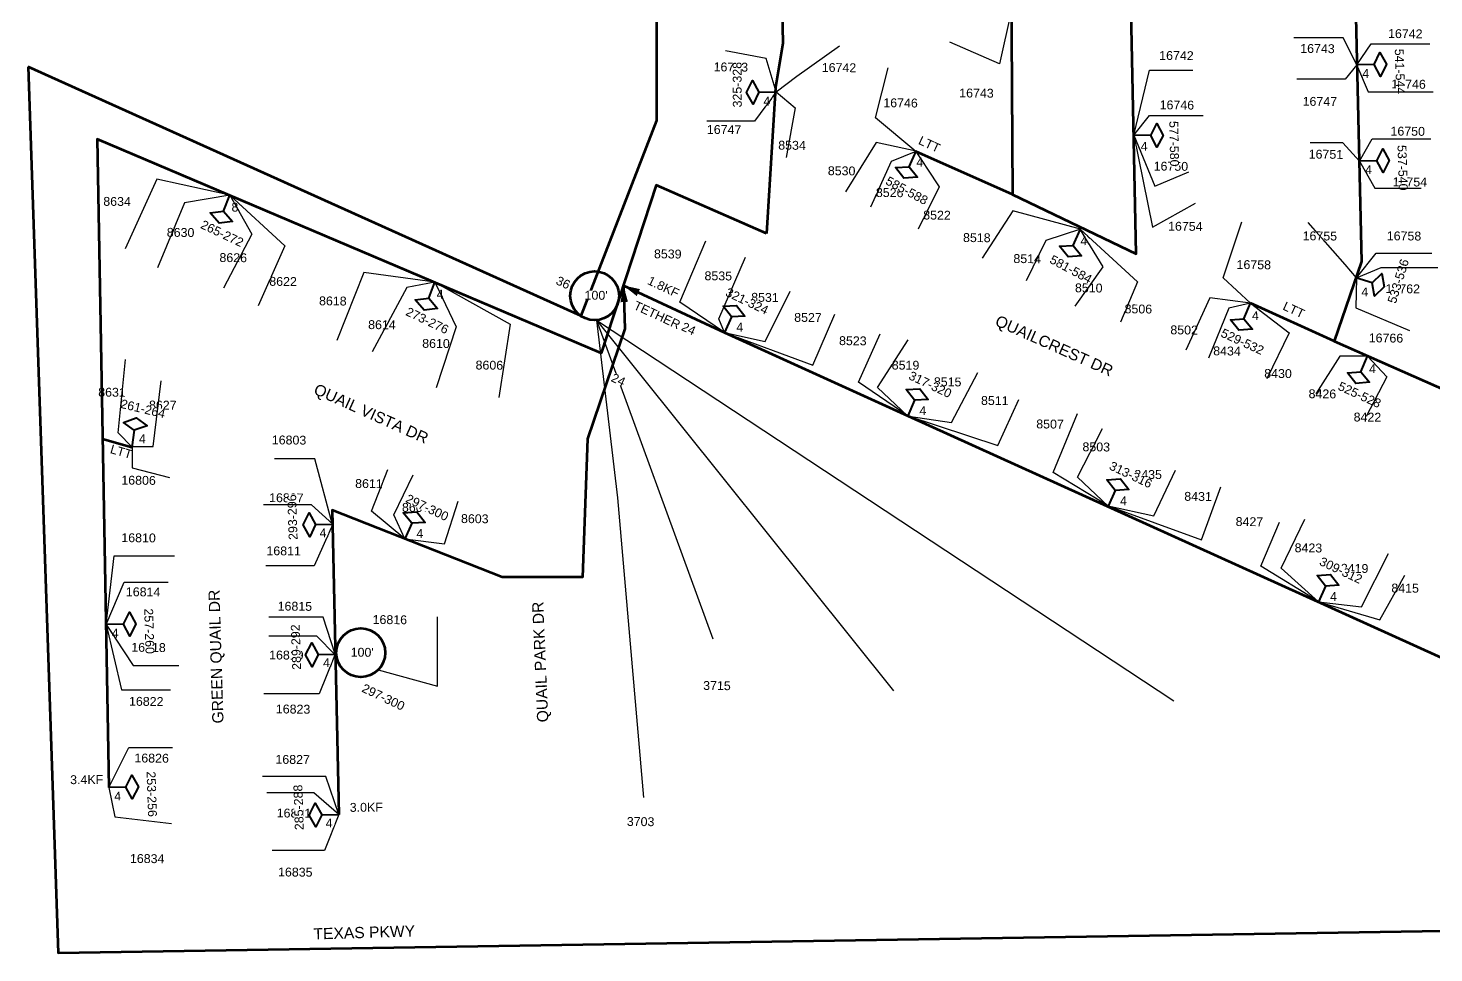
# Model space of a CAD drawing. Header units: millimetres. Extents: x -41032736 to 811436, y 699275 to 12282705.
# Drawn here: x 473629 to 475295, y 743918 to 745014 of the extents above; entities that cross this region are included whole.
import ezdxf
from ezdxf.enums import TextEntityAlignment as Align

# ---------------------------------------------------------------- set-up
doc = ezdxf.new("R2010")
doc.units = ezdxf.units.MM
doc.header["$MEASUREMENT"] = 0
doc.linetypes.add('DASHED', pattern=[1.8, 1.2, -0.6])
doc.layers.get('0').update_dxf_attribs({"linetype": 'CONTINUOUS'})
for name, color, linetype in [('A-Boundary', 1, 'CONTINUOUS'), ('A-StreetName', 104, 'CONTINUOUS'), ('ADDRESS', 7, 'CONTINUOUS'), ('Road', 8, 'CONTINUOUS')]:
    doc.layers.add(name, color=color, linetype=linetype)
for name, color, linetype, lineweight in [('A-Drop', 4, 'DASHED', 30), ('BURIED CABLE', 80, 'CONTINUOUS', 40), ('PP B FST', 3, 'CONTINUOUS', 30)]:
    doc.layers.add(name, color=color, linetype=linetype, lineweight=lineweight)
doc.styles.add('AUDIT_D_221110082537-30', font='arial.ttf')
doc.styles.get("Standard").update_dxf_attribs({"font": 'arial.ttf'})

# ---------------------------------------------------------------- blocks, each defined once
blk = doc.blocks.new('B_FST')
at = {"layer": 'BURIED CABLE', "color": 18, "true_color": 0x000000}
blk.add_line((0, 18.2), (0, 0), dxfattribs=at)
blk.add_lwpolyline([(0, 18.2), (-12.7, 24.8), (0, 31.5), (12.7, 24.8)], close=True, dxfattribs=at)
blk.add_attdef('COUNT', (-22.9, 36.2), '', height=9.65)
blk.add_attdef('S', text='', height=5.48).set_placement((0, 25), align=Align.MIDDLE_CENTER)

msp = doc.modelspace()

# ---------------------------------------------------------------- linework, layer by layer
at = {"layer": 'A-Boundary', "color": 5, "linetype": 'ByBlock', "lineweight": 100, "ltscale": 30}
msp.add_lwpolyline([(473628.8, 744968.1), (473664.6, 743917.9), (475928.4, 743954.1), (475905.6, 744690.2), (476380.1, 744704.9), (476380.1, 745283.7), (476492.8, 745854.1), (476568.7, 746137.7), (476898.7, 746754.3), (476145.8, 747157.3), (475954.8, 747204.1), (474974.6, 747204.1), (474836, 747045.9), (474836, 745658.6), (474373.9, 745653.8), (474373.9, 744904.3), (474284.2, 744673.1), (473628.8, 744968.1)], dxfattribs=at)
at = {"layer": 'A-Drop', "color": 4, "linetype": 'ByBlock', "lineweight": 30, "ltscale": 30}
msp.add_lwpolyline([(474794.5, 745033.7), (474780.4, 744971.6), (474721.6, 744997.5)], dxfattribs=at)
at = {"layer": 'BURIED CABLE', "color": 250, "linetype": 'ByBlock', "lineweight": 60, "ltscale": 30}
for p, q in [((474512.3, 745643.7), (474523.5, 744996.3)), ((474523.5, 744996.3), (474514.9, 744943.7))]:
    msp.add_line(p, q, dxfattribs=at)
at = {"layer": 'BURIED CABLE', "color": 18, "lineweight": 60, "ltscale": 30, "true_color": 0x000000}
for points in [[(474795.8, 744816.6), (474681.3, 744867.6)], [(475177.1, 744643.1), (475078.1, 744688.1)], [(473717.1, 744527.3), (473751.8, 744517.3)]]:
    msp.add_lwpolyline(points, dxfattribs=at)
msp.add_circle((474300.5, 744696.8), 29, dxfattribs=at)

# ---------------------------------------------------------------- next in the draw order: texts
at = {"layer": 'A-StreetName', "color": 0, "ltscale": 0.5, "attachment_point": 1, "line_spacing_factor": 0.5, "style": 'AUDIT_D_221110082537-30', "bg_fill": 3, "box_fill_scale": 1, "bg_fill_color": 256, "bg_fill_transparency": 0}
for s, insert, char_height, rotation in [('QUAILCREST DR', (474779.5, 744674.3), 13.271, 335.9176), ('GREEN QUAIL DR', (473847.3, 744189.6), 13.271, 91.7355), ('QUAIL PARK DR', (474232.4, 744190.9), 13.271, 92.4631), ('TEXAS PKWY', (473966.9, 743947), 13.27, 1.7355)]:
    msp.add_mtext(s, dxfattribs=dict(at, insert=insert, char_height=char_height, rotation=rotation))
at = {"layer": 'ADDRESS', "color": 3, "ltscale": 0.5, "char_height": 10.52, "attachment_point": 1, "rotation": 359.4605, "line_spacing_factor": 0.5, "style": 'AUDIT_D_221110082537-30', "bg_fill": 3, "box_fill_scale": 1, "bg_fill_color": 256, "bg_fill_transparency": 0}
for s, insert in [('16742', (475241.2, 745012.8)), ('16743', (475137.1, 744995.2)), ('16742', (474969.9, 744986.9)), ('16743', (474441.6, 744973.3)), ('16742', (474569.8, 744972.6)), ('16746', (475245.1, 744953)), ('16746', (474642.8, 744930.8)), ('16743', (474732.8, 744942.4)), ('16746', (474970.4, 744928.3)), ('16747', (475139.9, 744932.5)), ('16747', (474433.6, 744899.2)), ('16750', (475244.1, 744897.2)), ('8534', (474518.2, 744880.5)), ('16751', (475147.1, 744869.9)), ('8530', (474577, 744850.2)), ('16750', (474963.3, 744855.7)), ('16754', (475246.6, 744837.1)), ('8634', (473718, 744813.9)), ('8526', (474634, 744824.4)), ('8522', (474690.1, 744797.7)), ('16754', (474980.4, 744784.5)), ('8630', (473793.3, 744777.2)), ('8518', (474737.3, 744771)), ('16755', (475139.9, 744773.1)), ('16758', (475239.7, 744773.1)), ('8626', (473855.7, 744747.3)), ('8539', (474370.9, 744751.7)), ('8514', (474797, 744746.1)), ('16758', (475061.6, 744739)), ('8622', (473914.8, 744719.1)), ('8535', (474430.8, 744725.7)), ('8510', (474870, 744711.4)), ('8618', (473973.8, 744696)), ('8531', (474486.1, 744700.2)), ('16762', (475238.2, 744710.5)), ('8506', (474928.8, 744686.5)), ('8614', (474032, 744667.8)), ('8527', (474537.1, 744676.4)), ('8502', (474983.1, 744661.6)), ('8610', (474096.1, 744645.6)), ('8523', (474590.3, 744648.8)), ('16766', (475218.3, 744652.1)), ('8434', (475033.9, 744636.7)), ('8606', (474159.4, 744619.9)), ('8519', (474652.8, 744619.9)), ('8515', (474702.7, 744600.1)), ('8430', (475094.4, 744610)), ('8631', (473712, 744587.8)), ('8511', (474758.6, 744577.9)), ('8426', (475147, 744585.9)), ('8627', (473772.2, 744572.5)), ('8507', (474824.1, 744550.1)), ('8422', (475200.4, 744558.3)), ('16803', (473917.8, 744531.2)), ('8503', (474878.9, 744523)), ('16806', (473739.4, 744483.5)), ('8611', (474016.6, 744479.5)), ('8435', (474940.4, 744490.3)), ('16807', (473914.6, 744462.7)), ('8431', (474999.6, 744464.3)), ('8607', (474072.1, 744451.2)), ('8603', (474142.1, 744437.9)), ('8427', (475060.5, 744434.4)), ('16810', (473739.4, 744415.3)), ('16811', (473911.4, 744399.8)), ('8423', (475130.4, 744403.3)), ('8419', (475185.2, 744379)), ('16814', (473744.8, 744351.2)), ('8415', (475245.1, 744355.6)), ('16815', (473924.7, 744334.2)), ('16818', (473751.2, 744285.4)), ('16819', (473914.6, 744276.3)), ('16822', (473748.5, 744221.4)), ('16823', (473922.6, 744212.3)), ('16826', (473754.9, 744154.2)), ('16827', (473922.1, 744152.6)), ('16831', (473923.6, 744089)), ('16834', (473749.6, 744035.1)), ('16835', (473925.2, 744019.1))]:
    msp.add_mtext(s, dxfattribs=dict(at, insert=insert))
at = {"layer": 'ADDRESS', "color": 152, "ltscale": 0.5, "true_color": 0x2776bb, "char_height": 10.52, "attachment_point": 1, "rotation": 359.4605, "line_spacing_factor": 0.5, "style": 'AUDIT_D_221110082537-30', "bg_fill": 3, "box_fill_scale": 1, "bg_fill_color": 256, "bg_fill_transparency": 0}
for s, insert in [('16816', (474037.3, 744318.3)), ('3715', (474429.2, 744240.1)), ('3703', (474338.7, 744078.9))]:
    msp.add_mtext(s, dxfattribs=dict(at, insert=insert))
at = {"layer": 'BURIED CABLE', "color": 18, "lineweight": 60, "ltscale": 0.5, "true_color": 0x000000, "insert": (474687.8, 744886.6), "char_height": 10.52, "attachment_point": 1, "rotation": 335.2434, "line_spacing_factor": 0.5, "style": 'AUDIT_D_221110082537-30', "bg_fill": 3, "box_fill_scale": 1, "bg_fill_color": 256, "bg_fill_transparency": 0}
msp.add_mtext('LTT', dxfattribs=at)

# ---------------------------------------------------------------- next in the draw order: linework, layer by layer
at = {"layer": 'A-Drop', "color": 4, "linetype": 'ByBlock', "lineweight": 30, "ltscale": 30}
for points in [[(475078.1, 744688.1), (475045.6, 744717.9), (475067.8, 744784.4)], [(475203.6, 744717.9), (475190.1, 744733.6), (475146.3, 744783.6)]]:
    msp.add_lwpolyline(points, dxfattribs=at)
at = {"layer": 'BURIED CABLE', "color": 250, "linetype": 'ByBlock', "lineweight": 60, "ltscale": 30}
for p, q in [((474514.9, 744943.7), (474504.2, 744770.7)), ((474334.5, 744708.8), (474454.5, 744653.2))]:
    msp.add_line(p, q, dxfattribs=at)
at = {"layer": 'BURIED CABLE', "color": 18, "lineweight": 60, "ltscale": 30, "true_color": 0x000000}
for points in [[(474876.5, 745725.2), (474876.5, 745635.7), (474790.8, 745635.7), (474795.8, 744816.6), (474942.5, 744746.3), (474925.6, 745572)], [(474894.7, 745704.1), (474889.5, 745709.4), (474883.2, 745705.9), (474894.7, 745676.7), (474894.7, 745634), (475188.9, 745641.2), (475209.5, 744737.3), (475177.1, 744643.1), (475563.5, 744472.7), (475690.8, 744700.2), (475463.4, 744808.8)], [(474454.5, 744653.2), (474671.6, 744554.5)], [(474671.6, 744554.5), (475351.1, 744246.6)]]:
    msp.add_lwpolyline(points, dxfattribs=at)
msp.add_circle((474023.2, 744273.7), 29, dxfattribs=at)

# ---------------------------------------------------------------- next in the draw order: texts
at = {"layer": 'A-StreetName', "color": 0, "ltscale": 0.5, "insert": (473971.7, 744593.2), "char_height": 13.271, "attachment_point": 1, "rotation": 335.7196, "line_spacing_factor": 0.5, "style": 'AUDIT_D_221110082537-30', "bg_fill": 3, "box_fill_scale": 1, "bg_fill_color": 256, "bg_fill_transparency": 0}
msp.add_mtext('QUAIL VISTA DR', dxfattribs=at)
at = {"layer": 'PP B FST', "color": 0, "ltscale": 0.5, "insert": (474681.8, 744860.3), "char_height": 10.5, "attachment_point": 1, "rotation": 1.1889, "line_spacing_factor": 0.5, "style": 'AUDIT_D_221110082537-30', "bg_fill": 3, "box_fill_scale": 1, "bg_fill_color": 256, "bg_fill_transparency": 0}
msp.add_mtext('4', dxfattribs=at)

# ---------------------------------------------------------------- next in the draw order: linework, layer by layer
at = {"layer": 'A-Drop', "color": 4, "linetype": 'ByBlock', "lineweight": 30, "ltscale": 30}
msp.add_lwpolyline([(474681.3, 744867.6), (474633.5, 744907.6), (474648.5, 744966.8)], dxfattribs=at)
at = {"layer": 'BURIED CABLE', "color": 18, "lineweight": 60, "ltscale": 30, "true_color": 0x000000}
for points in [[(474504.2, 744770.7), (474373.5, 744827.9), (474308.3, 744628.9), (473710.8, 744882.4), (473724.4, 744113.9)], [(474334.5, 744708.8), (474336.2, 744657.7), (474292.2, 744527.3), (474286.1, 744363.3), (474190.7, 744363.3), (473989.2, 744442.7), (473997.3, 744081.9)]]:
    msp.add_lwpolyline(points, dxfattribs=at)

# ---------------------------------------------------------------- next in the draw order: block references
at = {"layer": 'PP B FST', "color": 250, "lineweight": 50}
ref = msp.add_blockref('B_FST', (474681.5, 744868.2), dxfattribs=dict(at, xscale=1.115916913833983, yscale=1.115916913833983, zscale=1.115916913833983, rotation=156.0011255575788))
ref.add_attrib('S', '4', dxfattribs={"layer": '0', "color": 7, "height": 0.00824, "rotation": 156.0011}).set_placement((474670.2, 744842.6), align=Align.MIDDLE_CENTER)
ref.add_attrib('COUNT', '81-84', dxfattribs={"layer": '0', "color": 0, "height": 0.00824, "rotation": 156.0011}).set_placement((474677.9, 744828.7), align=Align.TOP_CENTER)

# ---------------------------------------------------------------- next in the draw order: texts
at = {"layer": 'BURIED CABLE', "color": 18, "lineweight": 60, "ltscale": 0.5, "true_color": 0x000000, "insert": (475119.8, 744690.3), "char_height": 10.52, "attachment_point": 1, "rotation": 335.2434, "line_spacing_factor": 0.5, "style": 'AUDIT_D_221110082537-30', "bg_fill": 3, "box_fill_scale": 1, "bg_fill_color": 256, "bg_fill_transparency": 0}
msp.add_mtext('LTT', dxfattribs=at)
at = {"layer": 'PP B FST', "color": 0, "ltscale": 0.5, "char_height": 10.5, "attachment_point": 1, "rotation": 1.1889, "line_spacing_factor": 0.5, "style": 'AUDIT_D_221110082537-30', "bg_fill": 3, "box_fill_scale": 1, "bg_fill_color": 256, "bg_fill_transparency": 0}
for insert in [(475210.5, 744965.4), (474500.4, 744932.5), (474947.7, 744879), (475213.8, 744851.3), (474876.3, 744767.1), (475209.3, 744706.4), (475079.6, 744678.3), (475218.5, 744615.4), (474685.4, 744565.7), (474923.3, 744458.9), (475172.3, 744345.5)]:
    msp.add_mtext('4', dxfattribs=dict(at, insert=insert))

# ---------------------------------------------------------------- next in the draw order: linework, layer by layer
at = {"layer": 'A-Drop', "color": 4, "linetype": 'ByBlock', "lineweight": 30, "ltscale": 30}
for points in [[(475204.2, 744970.3), (475188, 745002.6), (475129.4, 745002.6)], [(474515.8, 744938.6), (474540.2, 744957.2), (474590.9, 744992.9)], [(475204.2, 744970.3), (475190.1, 744953.6), (475133.1, 744953.6)], [(474515.6, 744938.6), (474538.4, 744919.6), (474527.5, 744860.5)], [(475207.4, 744856.3), (475187.4, 744878.1), (475148.9, 744878.1)]]:
    msp.add_lwpolyline(points, dxfattribs=at)

# ---------------------------------------------------------------- next in the draw order: block references
at = {"layer": 'PP B FST', "color": 250, "lineweight": 50}
ref = msp.add_blockref('B_FST', (475204.2, 744970.3), dxfattribs=dict(at, xscale=1.115916913833982, yscale=1.115916913833982, zscale=1.115916913833982, rotation=271.2437726614991))
ref.add_attrib('S', '4', dxfattribs={"layer": '0', "color": 7, "height": 0.00824, "rotation": 271.2438}).set_placement((475232.1, 744970.9), align=Align.MIDDLE_CENTER)
ref.add_attrib('COUNT', '81-84', dxfattribs={"layer": '0', "color": 0, "height": 0.00824, "rotation": 271.2438}).set_placement((475241.4, 744983.8), align=Align.TOP_CENTER)
ref = msp.add_blockref('B_FST', (474515.6, 744938.6), dxfattribs=dict(at, xscale=1.115916913833983, yscale=1.115916913833983, zscale=1.115916913833983, rotation=91.52415909697858))
ref.add_attrib('S', '4', dxfattribs={"layer": '0', "color": 7, "height": 0.00824, "rotation": 91.5242}).set_placement((474487.7, 744937.8), align=Align.MIDDLE_CENTER)
ref.add_attrib('COUNT', '81-84', dxfattribs={"layer": '0', "color": 0, "height": 0.00824, "rotation": 91.5242}).set_placement((474478.4, 744924.9), align=Align.TOP_CENTER)
ref = msp.add_blockref('B_FST', (474939.4, 744886.9), dxfattribs=dict(at, xscale=1.115916913833983, yscale=1.115916913833983, zscale=1.115916913833983, rotation=269.9257068139619))
ref.add_attrib('S', '4', dxfattribs={"layer": '0', "color": 7, "height": 0.00824, "rotation": 269.9257}).set_placement((474967.3, 744886.9), align=Align.MIDDLE_CENTER)
ref.add_attrib('COUNT', '81-84', dxfattribs={"layer": '0', "color": 0, "height": 0.00824, "rotation": 269.9257}).set_placement((474976.9, 744899.5), align=Align.TOP_CENTER)
ref = msp.add_blockref('B_FST', (475207.4, 744856.3), dxfattribs=dict(at, xscale=1.115916913833982, yscale=1.115916913833982, zscale=1.115916913833982, rotation=271.2437726614991))
ref.add_attrib('S', '4', dxfattribs={"layer": '0', "color": 7, "height": 0.00824, "rotation": 271.2438}).set_placement((475235.4, 744856.9), align=Align.MIDDLE_CENTER)
ref.add_attrib('COUNT', '81-84', dxfattribs={"layer": '0', "color": 0, "height": 0.00824, "rotation": 271.2438}).set_placement((475244.7, 744869.8), align=Align.TOP_CENTER)
ref = msp.add_blockref('B_FST', (474876, 744775), dxfattribs=dict(at, xscale=1.115916913833983, yscale=1.115916913833983, zscale=1.115916913833983, rotation=156.0011255575788))
ref.add_attrib('S', '4', dxfattribs={"layer": '0', "color": 7, "height": 0.00824, "rotation": 156.0011}).set_placement((474864.6, 744749.5), align=Align.MIDDLE_CENTER)
ref.add_attrib('COUNT', '81-84', dxfattribs={"layer": '0', "color": 0, "height": 0.00824, "rotation": 156.0011}).set_placement((474872.3, 744735.5), align=Align.TOP_CENTER)
ref = msp.add_blockref('B_FST', (475202.9, 744718.1), dxfattribs=dict(at, xscale=1.115916913833982, yscale=1.115916913833982, zscale=1.115916913833982, rotation=252.3976546531614))
ref.add_attrib('S', '4', dxfattribs={"layer": '0', "color": 7, "height": 0.00824, "rotation": 252.3977}).set_placement((475229.6, 744709.7), align=Align.MIDDLE_CENTER)
ref.add_attrib('COUNT', '81-84', dxfattribs={"layer": '0', "color": 0, "height": 0.00824, "rotation": 252.3977}).set_placement((475242.5, 744718.9), align=Align.TOP_CENTER)
ref = msp.add_blockref('B_FST', (475078.1, 744688.1), dxfattribs=dict(at, xscale=1.115916913833983, yscale=1.115916913833983, zscale=1.115916913833983, rotation=156.8958479590945))
ref.add_attrib('S', '4', dxfattribs={"layer": '0', "color": 7, "height": 0.00824, "rotation": 156.8958}).set_placement((475067.1, 744662.4), align=Align.MIDDLE_CENTER)
ref.add_attrib('COUNT', '81-84', dxfattribs={"layer": '0', "color": 0, "height": 0.00824, "rotation": 156.8958}).set_placement((475075, 744648.6), align=Align.TOP_CENTER)
ref = msp.add_blockref('B_FST', (475216.9, 744625.2), dxfattribs=dict(at, xscale=1.115916913833983, yscale=1.115916913833983, zscale=1.115916913833983, rotation=156.8958479590945))
ref.add_attrib('S', '4', dxfattribs={"layer": '0', "color": 7, "height": 0.00824, "rotation": 156.8958}).set_placement((475206, 744599.5), align=Align.MIDDLE_CENTER)
ref.add_attrib('COUNT', '81-84', dxfattribs={"layer": '0', "color": 0, "height": 0.00824, "rotation": 156.8958}).set_placement((475213.9, 744585.7), align=Align.TOP_CENTER)
ref = msp.add_blockref('B_FST', (474671.6, 744554.4), dxfattribs=dict(at, xscale=1.115916913833982, yscale=1.115916913833982, zscale=1.115916913833982, rotation=335.990569176619))
ref.add_attrib('S', '4', dxfattribs={"layer": '0', "color": 7, "height": 0.00824, "rotation": 335.9906}).set_placement((474683, 744579.9), align=Align.MIDDLE_CENTER)
ref.add_attrib('COUNT', '81-84', dxfattribs={"layer": '0', "color": 0, "height": 0.00824, "rotation": 335.9906}).set_placement((474675.3, 744593.8), align=Align.TOP_CENTER)
ref = msp.add_blockref('B_FST', (474909.5, 744447.5), dxfattribs=dict(at, xscale=1.115916913833982, yscale=1.115916913833982, zscale=1.115916913833982, rotation=335.990569176619))
ref.add_attrib('S', '4', dxfattribs={"layer": '0', "color": 7, "height": 0.00824, "rotation": 335.9906}).set_placement((474920.9, 744473), align=Align.MIDDLE_CENTER)
ref.add_attrib('COUNT', '81-84', dxfattribs={"layer": '0', "color": 0, "height": 0.00824, "rotation": 335.9906}).set_placement((474913.2, 744486.9), align=Align.TOP_CENTER)
ref = msp.add_blockref('B_FST', (475158.6, 744334.1), dxfattribs=dict(at, xscale=1.115916913833982, yscale=1.115916913833982, zscale=1.115916913833982, rotation=335.990569176619))
ref.add_attrib('S', '4', dxfattribs={"layer": '0', "color": 7, "height": 0.00824, "rotation": 335.9906}).set_placement((475169.9, 744359.7), align=Align.MIDDLE_CENTER)
ref.add_attrib('COUNT', '81-84', dxfattribs={"layer": '0', "color": 0, "height": 0.00824, "rotation": 335.9906}).set_placement((475162.2, 744373.6), align=Align.TOP_CENTER)

# ---------------------------------------------------------------- next in the draw order: texts
at = {"color": 0, "ltscale": 0.5, "insert": (474010.1, 744095.6), "char_height": 10.52, "attachment_point": 1, "rotation": 0.4095, "line_spacing_factor": 0.5, "style": 'AUDIT_D_221110082537-30', "bg_fill": 3, "box_fill_scale": 1, "bg_fill_color": 256, "bg_fill_transparency": 0}
msp.add_mtext('3.0KF', dxfattribs=at)
at = {"layer": 'A-Drop', "color": 0, "ltscale": 0.5, "insert": (474258, 744720.5), "char_height": 10.52, "attachment_point": 1, "rotation": 335.3061, "line_spacing_factor": 0.5, "style": 'AUDIT_D_221110082537-30', "bg_fill": 3, "box_fill_scale": 1, "bg_fill_color": 256, "bg_fill_transparency": 0}
msp.add_mtext('36', dxfattribs=at)
at = {"layer": 'BURIED CABLE', "color": 18, "lineweight": 60, "ltscale": 0.5, "true_color": 0x000000, "char_height": 10.52, "attachment_point": 1, "line_spacing_factor": 0.5, "style": 'AUDIT_D_221110082537-30', "bg_fill": 3, "box_fill_scale": 1, "bg_fill_color": 256, "bg_fill_transparency": 0}
for s, insert, rotation in [("100'", (474288.6, 744702.7), 359.4605), ('TETHER', (474350.1, 744691), 335.2434), ('LTT', (473728.2, 744520.6), 343.7378), ("100'", (474011.3, 744279.6), 359.4605)]:
    msp.add_mtext(s, dxfattribs=dict(at, insert=insert, rotation=rotation))
at = {"layer": 'PP B FST', "color": 0, "ltscale": 0.5, "attachment_point": 1, "line_spacing_factor": 0.5, "style": 'AUDIT_D_221110082537-30', "bg_fill": 3, "box_fill_scale": 1, "bg_fill_color": 256, "bg_fill_transparency": 0}
for s, insert, char_height, rotation in [('585-588', (474649.4, 744838.8), 10.52, 331.7771), ('8', (473869.8, 744806.9), 10.5, 1.1889), ('4', (474113, 744703.8), 10.5, 1.1889), ('4', (474468.3, 744664.6), 10.5, 1.1889), ('4', (473974.2, 744420.9), 10.5, 1.1889), ('4', (474089, 744420), 10.5, 1.1889), ('4', (473727.8, 744302), 10.5, 1.1889), ('4', (473978.4, 744267), 10.5, 1.1889), ('4', (473730.8, 744108.9), 10.5, 1.1889), ('4', (473981.5, 744076.9), 10.5, 1.1889)]:
    msp.add_mtext(s, dxfattribs=dict(at, insert=insert, char_height=char_height, rotation=rotation))

# ---------------------------------------------------------------- next in the draw order: hatches: boundary and pattern name
at = {"layer": 'Road', "lineweight": 158, "ltscale": 50}
h = msp.add_hatch(color=0, dxfattribs=at)
h.dxf.hatch_style = 1
h.paths.add_polyline_path([(474334.6, 744709), (474331.1, 744689.1), (474340, 744689.6)])

# ---------------------------------------------------------------- next in the draw order: linework, layer by layer
at = {"layer": 'A-Drop', "color": 4, "linetype": 'ByBlock', "lineweight": 30, "ltscale": 30}
for points in [[(474681.5, 744868.2), (474634.1, 744878.2), (474597.8, 744820.1)], [(474681.3, 744867.6), (474651.9, 744855.8), (474627.7, 744801.7)], [(474681.3, 744867.6), (474708.9, 744825.9), (474684.2, 744775.8)], [(474302.8, 744667.9), (474440.5, 744290)], [(474302.8, 744667.9), (474327.4, 744457.3), (474358.3, 744102.2)], [(474043.7, 744253.3), (474114.3, 744234.1), (474114.3, 744316.3)]]:
    msp.add_lwpolyline(points, dxfattribs=at)

# ---------------------------------------------------------------- next in the draw order: block references
at = {"layer": 'PP B FST', "color": 250, "lineweight": 50}
ref = msp.add_blockref('B_FST', (473867.8, 744815.8), dxfattribs=dict(at, xscale=1.115916913833983, yscale=1.115916913833983, zscale=1.115916913833983, rotation=159.1124396914408))
ref.add_attrib('S', '4', dxfattribs={"layer": '0', "color": 7, "height": 0.00824, "rotation": 159.1124}).set_placement((473857.9, 744789.7), align=Align.MIDDLE_CENTER)
ref.add_attrib('COUNT', '81-84', dxfattribs={"layer": '0', "color": 0, "height": 0.00824, "rotation": 159.1124}).set_placement((473866.3, 744776.2), align=Align.TOP_CENTER)
ref = msp.add_blockref('B_FST', (474111, 744712.7), dxfattribs=dict(at, xscale=1.115916913833983, yscale=1.115916913833983, zscale=1.115916913833983, rotation=159.1124396914408))
ref.add_attrib('S', '4', dxfattribs={"layer": '0', "color": 7, "height": 0.00824, "rotation": 159.1124}).set_placement((474101, 744686.6), align=Align.MIDDLE_CENTER)
ref.add_attrib('COUNT', '81-84', dxfattribs={"layer": '0', "color": 0, "height": 0.00824, "rotation": 159.1124}).set_placement((474109.5, 744673.1), align=Align.TOP_CENTER)
ref = msp.add_blockref('B_FST', (474454.5, 744653.2), dxfattribs=dict(at, xscale=1.115916913833982, yscale=1.115916913833982, zscale=1.115916913833982, rotation=335.990569176619))
ref.add_attrib('S', '4', dxfattribs={"layer": '0', "color": 7, "height": 0.00824, "rotation": 335.9906}).set_placement((474465.9, 744678.7), align=Align.MIDDLE_CENTER)
ref.add_attrib('COUNT', '81-84', dxfattribs={"layer": '0', "color": 0, "height": 0.00824, "rotation": 335.9906}).set_placement((474458.2, 744692.6), align=Align.TOP_CENTER)
ref = msp.add_blockref('B_FST', (474075.3, 744408.6), dxfattribs=dict(at, xscale=1.115916913833982, yscale=1.115916913833982, zscale=1.115916913833982, rotation=335.990569176619))
ref.add_attrib('S', '4', dxfattribs={"layer": '0', "color": 7, "height": 0.00824, "rotation": 335.9906}).set_placement((474086.6, 744434.1), align=Align.MIDDLE_CENTER)
ref.add_attrib('COUNT', '81-84', dxfattribs={"layer": '0', "color": 0, "height": 0.00824, "rotation": 335.9906}).set_placement((474078.9, 744448.1), align=Align.TOP_CENTER)
ref = msp.add_blockref('B_FST', (473990, 744425.9), dxfattribs=dict(at, xscale=1.115916913833982, yscale=1.115916913833982, zscale=1.115916913833982, rotation=91.24377266149911))
ref.add_attrib('S', '4', dxfattribs={"layer": '0', "color": 7, "height": 0.00824, "rotation": 91.2438}).set_placement((473962.1, 744425.3), align=Align.MIDDLE_CENTER)
ref.add_attrib('COUNT', '81-84', dxfattribs={"layer": '0', "color": 0, "height": 0.00824, "rotation": 91.2438}).set_placement((473952.8, 744412.4), align=Align.TOP_CENTER)
ref = msp.add_blockref('B_FST', (473721.5, 744307), dxfattribs=dict(at, xscale=1.115916913833982, yscale=1.115916913833982, zscale=1.115916913833982, rotation=271.2437726614991))
ref.add_attrib('S', '4', dxfattribs={"layer": '0', "color": 7, "height": 0.00824, "rotation": 271.2438}).set_placement((473749.4, 744307.6), align=Align.MIDDLE_CENTER)
ref.add_attrib('COUNT', '81-84', dxfattribs={"layer": '0', "color": 0, "height": 0.00824, "rotation": 271.2438}).set_placement((473758.7, 744320.5), align=Align.TOP_CENTER)
ref = msp.add_blockref('B_FST', (473993, 744271.9), dxfattribs=dict(at, xscale=1.115916913833982, yscale=1.115916913833982, zscale=1.115916913833982, rotation=91.24377266149911))
ref.add_attrib('S', '4', dxfattribs={"layer": '0', "color": 7, "height": 0.00824, "rotation": 91.2438}).set_placement((473965.1, 744271.3), align=Align.MIDDLE_CENTER)
ref.add_attrib('COUNT', '81-84', dxfattribs={"layer": '0', "color": 0, "height": 0.00824, "rotation": 91.2438}).set_placement((473955.8, 744258.4), align=Align.TOP_CENTER)
ref = msp.add_blockref('B_FST', (473724.4, 744113.9), dxfattribs=dict(at, xscale=1.115916913833982, yscale=1.115916913833982, zscale=1.115916913833982, rotation=271.2437726614991))
ref.add_attrib('S', '4', dxfattribs={"layer": '0', "color": 7, "height": 0.00824, "rotation": 271.2438}).set_placement((473752.4, 744114.5), align=Align.MIDDLE_CENTER)
ref.add_attrib('COUNT', '81-84', dxfattribs={"layer": '0', "color": 0, "height": 0.00824, "rotation": 271.2438}).set_placement((473761.7, 744127.4), align=Align.TOP_CENTER)
ref = msp.add_blockref('B_FST', (473997.3, 744081.9), dxfattribs=dict(at, xscale=1.115916913833982, yscale=1.115916913833982, zscale=1.115916913833982, rotation=91.24377266149911))
ref.add_attrib('S', '4', dxfattribs={"layer": '0', "color": 7, "height": 0.00824, "rotation": 91.2438}).set_placement((473969.4, 744081.3), align=Align.MIDDLE_CENTER)
ref.add_attrib('COUNT', '81-84', dxfattribs={"layer": '0', "color": 0, "height": 0.00824, "rotation": 91.2438}).set_placement((473960.1, 744068.4), align=Align.TOP_CENTER)

# ---------------------------------------------------------------- next in the draw order: texts
at = {"color": 0, "ltscale": 0.5, "insert": (474366.6, 744720.5), "char_height": 10.52, "attachment_point": 1, "rotation": 334.6982, "line_spacing_factor": 0.5, "style": 'AUDIT_D_221110082537-30', "bg_fill": 3, "box_fill_scale": 1, "bg_fill_color": 256, "bg_fill_transparency": 0}
msp.add_mtext('1.8KF', dxfattribs=at)
at = {"layer": 'PP B FST', "color": 0, "ltscale": 0.5, "attachment_point": 1, "line_spacing_factor": 0.5, "style": 'AUDIT_D_221110082537-30', "bg_fill": 3, "box_fill_scale": 1, "bg_fill_color": 256, "bg_fill_transparency": 0}
for s, insert, char_height, rotation in [('541-544', (475259.6, 744989.7), 10.52, 271.8905), ('325-328', (474464.4, 744919.9), 10.52, 90.361), ('577-580', (474992.3, 744904), 10.52, 271.1211), ('537-540', (475262.8, 744875.6), 10.52, 271.8905), ('581-584', (474843.9, 744745.6), 10.52, 331.7771), ('533-536', (475240.2, 744689.8), 10.52, 72.8999), ('529-532', (475046.2, 744658.4), 10.52, 335.4284), ('317-320', (474676.3, 744607.9), 10.52, 334.5586), ('525-528', (475185.1, 744595.4), 10.52, 335.4284), ('4', (473760.1, 744532.4), 10.5, 1.1889), ('313-316', (474914.1, 744501), 10.52, 334.5586), ('309-312', (475163.2, 744387.7), 10.52, 334.5586)]:
    msp.add_mtext(s, dxfattribs=dict(at, insert=insert, char_height=char_height, rotation=rotation))

# ---------------------------------------------------------------- next in the draw order: hatches: boundary and pattern name
at = {"layer": 'Road', "lineweight": 158, "ltscale": 50}
h = msp.add_hatch(color=0, dxfattribs=at)
h.dxf.hatch_style = 1
h.paths.add_polyline_path([(474334.6, 744708.9), (474350.4, 744696.4), (474354.2, 744704.6)])

# ---------------------------------------------------------------- next in the draw order: linework, layer by layer
at = {"layer": 'A-Drop', "color": 4, "linetype": 'ByBlock', "lineweight": 30, "ltscale": 30}
for points in [[(475204.2, 744970.3), (475221.2, 744995.2), (475290.8, 744995.2)], [(474515.6, 744938.6), (474503.9, 744977.9), (474455.5, 744987.1)], [(474939.6, 744886.9), (474958.3, 744964.1), (475009.7, 744964.1)], [(475203.9, 744971), (475217.5, 744938.3), (475294.5, 744938.3)], [(474515.6, 744938.6), (474490.1, 744903.7), (474433.6, 744903.7)], [(474939.6, 744886.9), (474958.3, 744910.5), (475021.8, 744910.5)], [(474939.6, 744886.9), (474961.9, 744777.9), (475012.7, 744806.5)], [(474939.6, 744886.9), (474964.6, 744826.8), (475005.1, 744843.6)], [(475207.4, 744856.3), (475222.2, 744882.8), (475291.8, 744882.8)], [(475207.4, 744856.3), (475225.4, 744824.3), (475280.2, 744824.3)], [(474876.4, 744775.7), (474796.3, 744797.4), (474760, 744741.4)], [(474876.4, 744775.7), (474835.6, 744762.2), (474811.9, 744714.3)], [(474876, 744775), (474903.1, 744731), (474869.6, 744684.3)], [(474876.3, 744775.8), (474944.1, 744713.2), (474923.9, 744665.3)], [(475203.6, 744717.9), (475227, 744747.3), (475292.9, 744747.3)], [(475203.6, 744717.9), (475232.8, 744730.4), (475300.3, 744730.4)], [(475203.6, 744717.9), (475202.9, 744682.5), (475266.5, 744655.6)], [(475078.1, 744688.1), (475029.8, 744694.2), (475001.3, 744632.4)], [(475078.1, 744688.1), (475052.5, 744682), (475028.2, 744622.9)], [(475078.1, 744688.1), (475123.8, 744653), (475097.4, 744598.1)], [(474671.6, 744554.4), (474613.2, 744594.2), (474639, 744651.5)], [(474671.5, 744554.5), (474635.8, 744588.1), (474672, 744644.7)], [(475217.9, 744625.2), (475184, 744625.2), (475155.5, 744580.6)], [(475216.9, 744625.2), (475239.5, 744600.7), (475215.2, 744553.7)], [(474672.8, 744554), (474723.6, 744546.6), (474754.8, 744605.6)], [(474671.6, 744554.4), (474778.5, 744519.4), (474803.5, 744573.8)], [(474909.5, 744447.6), (474844.1, 744487.4), (474872.8, 744557.2)], [(474909.5, 744447.5), (474872.8, 744481.6), (474902.5, 744539.3)], [(473752, 744517.2), (473752, 744492.8), (473796.5, 744481.4)], [(474909.4, 744447.6), (474963.5, 744435.8), (474989.3, 744489.9)], [(474909.4, 744447.6), (475020.1, 744407.5), (475042.8, 744470.2)], [(475158.5, 744334.3), (475090.4, 744376.2), (475112.3, 744428.5)], [(475158.8, 744334), (475114.4, 744373.7), (475142.4, 744432.1)], [(475158.8, 744334), (475209.8, 744327.9), (475241.7, 744391.3)], [(475158.6, 744334.1), (475231.2, 744312.5), (475260.9, 744365.7)]]:
    msp.add_lwpolyline(points, dxfattribs=at)

# ---------------------------------------------------------------- next in the draw order: block references
at = {"layer": 'PP B FST', "color": 250, "lineweight": 50}
ref = msp.add_blockref('B_FST', (473751.8, 744517.3), dxfattribs=dict(at, xscale=1.115916913833983, yscale=1.115916913833983, zscale=1.115916913833983, rotation=351.7805729617339))
ref.add_attrib('S', '4', dxfattribs={"layer": '0', "color": 7, "height": 0.00824, "rotation": 351.7806}).set_placement((473755.8, 744544.9), align=Align.MIDDLE_CENTER)
ref.add_attrib('COUNT', '81-84', dxfattribs={"layer": '0', "color": 0, "height": 0.00824, "rotation": 351.7806}).set_placement((473744.6, 744556.2), align=Align.TOP_CENTER)

# ---------------------------------------------------------------- next in the draw order: texts
at = {"color": 0, "ltscale": 0.5, "insert": (473678.6, 744128.4), "char_height": 10.52, "attachment_point": 1, "rotation": 0.4095, "line_spacing_factor": 0.5, "style": 'AUDIT_D_221110082537-30', "bg_fill": 3, "box_fill_scale": 1, "bg_fill_color": 256, "bg_fill_transparency": 0}
msp.add_mtext('3.4KF', dxfattribs=at)
at = {"layer": 'PP B FST', "color": 0, "ltscale": 0.5, "char_height": 10.52, "attachment_point": 1, "line_spacing_factor": 0.5, "style": 'AUDIT_D_221110082537-30', "bg_fill": 3, "box_fill_scale": 1, "bg_fill_color": 256, "bg_fill_transparency": 0}
for s, insert, rotation in [('265-272', (473836.8, 744786.9), 334.5586), ('321-324', (474459.1, 744706.7), 334.5586), ('273-276', (474080, 744683.7), 334.5586), ('293-296', (473937.8, 744407.2), 91.8905), ('297-300', (474079.9, 744462.1), 334.5586), ('257-260', (473776.9, 744326.3), 271.8905), ('289-292', (473942, 744253.2), 91.8905), ('297-300', (474027.9, 744237.4), 334.5586), ('253-256', (473779.8, 744133.2), 271.8905), ('285-288', (473945.1, 744063.2), 91.8905)]:
    msp.add_mtext(s, dxfattribs=dict(at, insert=insert, rotation=rotation))

# ---------------------------------------------------------------- next in the draw order: linework, layer by layer
at = {"layer": 'A-Drop', "color": 4, "linetype": 'ByBlock', "lineweight": 30, "ltscale": 30}
for points in [[(473867.8, 744815.8), (473781.6, 744835), (473743.7, 744752.4)], [(473867.8, 744815.8), (473814.3, 744806.9), (473782.2, 744730)], [(473867.8, 744815.8), (473894.1, 744769.6), (473860.3, 744705.9)], [(473867.8, 744815.8), (473933.2, 744755.8), (473901.6, 744684.7)], [(474454.5, 744653.3), (474401.4, 744689.2), (474432.2, 744761.9)], [(474454.4, 744653.3), (474447.6, 744669.2), (474479.5, 744742.6)], [(474111, 744712.7), (474026.8, 744724.2), (473994.7, 744643.9)], [(474111, 744712.7), (474077.9, 744706.5), (474036.6, 744630.2)], [(474111, 744712.7), (474200.2, 744662.9), (474187, 744576.2)], [(474111, 744712.7), (474136.5, 744660), (474112.4, 744587.7)], [(474454.4, 744653.3), (474502.8, 744642.7), (474532.2, 744702.1)], [(474302.8, 744667.9), (474655, 744228.4)], [(474302.8, 744667.9), (474987, 744216.6)], [(474454.5, 744653.2), (474559, 744614.4), (474585.2, 744674.9)], [(473989.6, 744425.3), (473968.7, 744503.5), (473921.1, 744503.5)], [(474075.3, 744408.7), (474035.9, 744441.6), (474055.4, 744490.9)], [(474075.3, 744408.7), (474062.3, 744437), (474085.3, 744484.6)], [(473990, 744425.9), (473964.7, 744449), (473907.9, 744449)], [(474075.3, 744408.7), (474122.6, 744402.6), (474138.7, 744453.1)], [(473989.9, 744426.1), (473968.1, 744376.8), (473910.7, 744376.8)], [(473721.5, 744307), (473731, 744388.3), (473802.2, 744388.3)], [(473721.5, 744307), (473742.5, 744357.3), (473794.8, 744357.3)], [(473993, 744271.9), (473978.5, 744315.8), (473914.2, 744315.8)], [(473721.5, 744307), (473753.4, 744258.5), (473807.4, 744258.5)], [(473721.5, 744307), (473739.6, 744229.8), (473797.6, 744229.8)], [(473992.7, 744271), (473971, 744293.4), (473914.2, 744293.4)], [(473993, 744271.9), (473973.9, 744225.1), (473908.4, 744225.1)], [(473724.4, 744113.9), (473748.2, 744161.4), (473799.9, 744161.4)], [(473724.4, 744113.9), (473731.6, 744079.3), (473798.8, 744071.3)], [(473997.3, 744081.9), (473981.9, 744126.9), (473906.7, 744126.9)], [(473997.3, 744081.9), (473967.6, 744107.4), (473911.9, 744107.4)], [(473997.3, 744081.9), (473980.2, 744039.2), (473918.2, 744039.2)]]:
    msp.add_lwpolyline(points, dxfattribs=at)

# ---------------------------------------------------------------- next in the draw order: texts
at = {"layer": 'PP B FST', "color": 0, "ltscale": 0.5, "insert": (473740, 744574.3), "char_height": 10.52, "attachment_point": 1, "rotation": 346.4966, "line_spacing_factor": 0.5, "style": 'AUDIT_D_221110082537-30', "bg_fill": 3, "box_fill_scale": 1, "bg_fill_color": 256, "bg_fill_transparency": 0}
msp.add_mtext('261-264', dxfattribs=at)

# ---------------------------------------------------------------- next in the draw order: linework, layer by layer
at = {"layer": 'A-Drop', "color": 4, "linetype": 'ByBlock', "lineweight": 30, "ltscale": 30}
for points in [[(473752, 744517.2), (473735.6, 744534.1), (473744.2, 744621.3)], [(473752, 744518), (473777, 744518), (473786.7, 744596.1)]]:
    msp.add_lwpolyline(points, dxfattribs=at)

# ---------------------------------------------------------------- next in the draw order: texts
at = {"layer": 'A-Drop', "color": 0, "ltscale": 0.5, "char_height": 10.52, "attachment_point": 1, "rotation": 335.3061, "line_spacing_factor": 0.5, "style": 'AUDIT_D_221110082537-30', "bg_fill": 3, "box_fill_scale": 1, "bg_fill_color": 256, "bg_fill_transparency": 0}
for insert in [(474406.7, 744665.9), (474323.4, 744605.4)]:
    msp.add_mtext('24', dxfattribs=dict(at, insert=insert))

doc.saveas('drawing.dxf')
